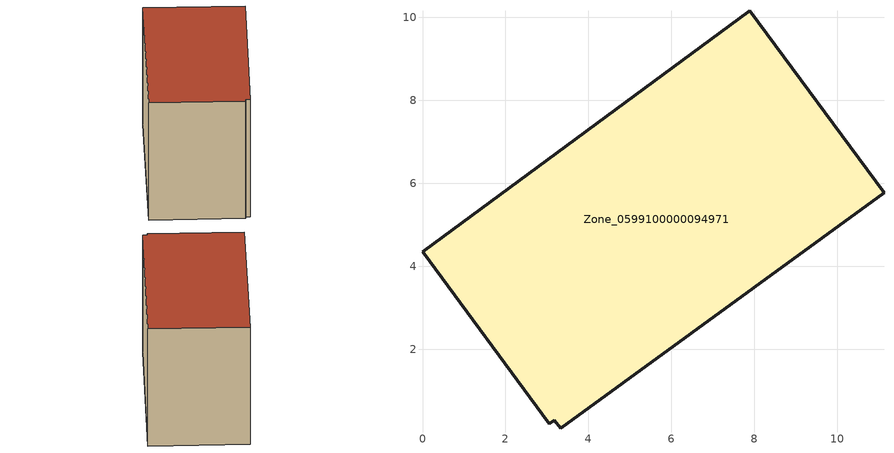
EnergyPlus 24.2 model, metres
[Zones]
Zone_0599100000094971
 floor ground (C_G): 3.18,0.29 3.05,0.2 0,4.35 7.89,10.16 11.12,5.77 3.33,0.09 z0
 wall outside (C_F): 11.12,5.77 7.89,10.16 0,4.35 3.05,0.2 3.18,0.29 3.33,0.09 11.12,5.77 z0:7.25
 roof outside (C_R): 3.05,0.2 3.18,0.29 3.33,0.09 11.12,5.77 7.89,10.16 0,4.35 z7.25
[BUILDING]
Pand.0599100000094971: North Axis=0; Terrain=City; Loads Convergence Tolerance Value=0.04; Temperature Convergence Tolerance Value=0.4; Solar Distribution=FullExterior; Maximum Number of Warmup Days=25; Minimum Number of Warmup Days=1
[Site:Location]
Rotterdam.The.Hague.AP_ZH_NLD Design_Conditions: Latitude=51.96; Longitude=4.45; Time Zone=1; Elevation=-4.5
[SITE:GROUNDTEMPERATURE:BUILDINGSURFACE]
18, 18, 18, 18, 18, 18, 18, 18, 18, 18, 18, 18
[MATERIAL] Thermal Absorptance=0.9; Solar Absorptance=0.7; Visible Absorptance=0.7
Name | Roughness | Thickness | Conductivity | Density | Specific Heat
G.TI.1975-1991 | MediumSmooth | 0.15 | 0.288461 | 540 | 1210
F.TI.1975-1991 | Rough | 0.3 | 0.230769 | 1920 | 840
R.TI.1975-1991 | MediumRough | 0.2 | 0.153846 | 1500 | 1000
[CONSTRUCTION]
C_G: G.TI.1975-1991
C_F: F.TI.1975-1991
C_R: R.TI.1975-1991
[ZONE]
Zone_0599100000094971: Type=1; Multiplier=1; Ceiling Height=Autocalculate; Volume=Autocalculate; Floor Area=autocalculate; Part of Total Floor Area=Yes
[ZONEINFILTRATION:DESIGNFLOWRATE]
Infil_Zone_0599100000094971: Zone or ZoneList or Space or SpaceList=Zone_0599100000094971; Schedule=AlwaysOn; Design Flow Rate Calculation Method=Flow/Area; Flow Rate per Floor Area=0.003; Constant Term Coefficient=1; Temperature Term Coefficient=0; Velocity Term Coefficient=0; Velocity Squared Term Coefficient=0
[HVACTEMPLATE:ZONE:IDEALLOADSAIRSYSTEM]
Zone_0599100000094971: Maximum Heating Supply Air Temperature=50; Minimum Cooling Supply Air Temperature=13; Maximum Heating Supply Air Humidity Ratio=0.0156; Minimum Cooling Supply Air Humidity Ratio=0.0077; Heating Limit=NoLimit; Cooling Limit=NoLimit; Dehumidification Control Type=ConstantSensibleHeatRatio; Cooling Sensible Heat Ratio=0.7; Dehumidification Setpoint=60; Humidification Control Type=None; Humidification Setpoint=30; Outdoor Air Method=None; Outdoor Air Flow Rate per Person=0.00944; Outdoor Air Flow Rate per Zone Floor Area=0; Outdoor Air Flow Rate per Zone=0; Demand Controlled Ventilation Type=None; Outdoor Air Economizer Type=NoEconomizer; Heat Recovery Type=None; Sensible Heat Recovery Effectiveness=0.7; Latent Heat Recovery Effectiveness=0.65
[ZONECONTROL:THERMOSTAT]
ThermostatControl_Zone_0599100000094971: Zone or ZoneList=Zone_0599100000094971; Control Type Schedule=DualSetpointControlType; Control 1=Thermostat_Zone_0599100000094971; Temperature Difference Between Cutout And Setpoint=0
[THERMOSTATSETPOINT:DUALSETPOINT]
Thermostat_Zone_0599100000094971: Heating Setpoint Temperature Schedule=HeatingSetpoint_Zone_0599100000094971; Cooling Setpoint Temperature Schedule=CoolingSetpoint_Zone_0599100000094971
[SCHEDULE:COMPACT]
HeatingSetpoint_Zone_0599100000094971: Through: 12/31, For: AllDays, Until: 24:00, 21
CoolingSetpoint_Zone_0599100000094971: Through: 12/31, For: AllDays, Until: 24:00, 24
DualSetpointControlType: Through: 12/31, For: AllDays, Until: 24:00, 4
AlwaysOn: Through: 12/31, For: AllDays, Until: 24:00, 1
